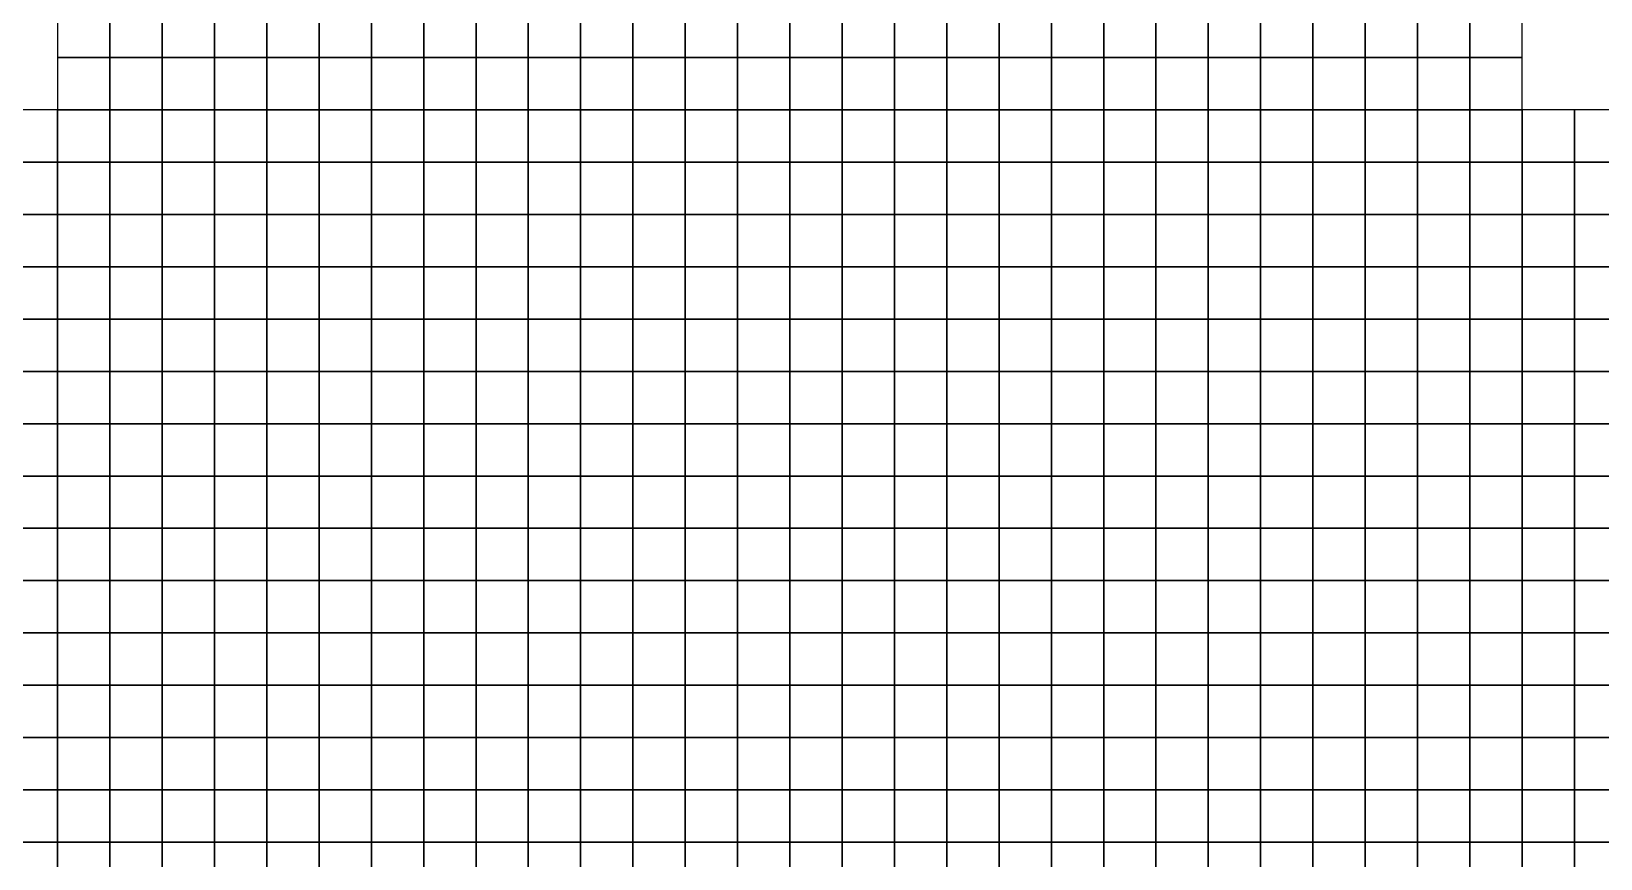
# Model space of a CAD drawing. Extents: x -2.8 to 74.5, y -0.2 to 18.4.
# Drawn here: x 42.57 to 48.57, y 2.94 to 6.1 of the extents above; entities that cross this region are included whole.
import ezdxf

# ---------------------------------------------------------------- set-up
doc = ezdxf.new("R2010")
doc.units = 0
doc.header["$MEASUREMENT"] = 0
doc.layers.add('layer_elements', color=7, linetype='Continuous')

msp = doc.modelspace()

# ---------------------------------------------------------------- linework, layer by layer
at = {"layer": 'layer_elements', "color": 171, "true_color": 0x8080ff}
for points in [[(42.67, 6), (42.87, 6, 0), (42.87, 6.2, 0), (42.67, 6.2)], [(42.87, 6, 0), (43.07, 6), (43.07, 6.2), (42.87, 6.2, 0)], [(43.07, 6), (43.27, 6), (43.27, 6.2), (43.07, 6.2)], [(43.27, 6), (43.47, 6), (43.47, 6.2), (43.27, 6.2)], [(43.47, 6), (43.67, 6), (43.67, 6.2), (43.47, 6.2)], [(43.67, 6), (43.87, 6), (43.87, 6.2), (43.67, 6.2)], [(43.87, 6), (44.07, 6), (44.07, 6.2), (43.87, 6.2)], [(44.07, 6), (44.27, 6), (44.27, 6.2), (44.07, 6.2)], [(44.27, 6), (44.47, 6), (44.47, 6.2), (44.27, 6.2)], [(44.47, 6), (44.67, 6), (44.67, 6.2), (44.47, 6.2)], [(44.67, 6), (44.87, 6), (44.87, 6.2), (44.67, 6.2)], [(44.87, 6), (45.07, 6), (45.07, 6.2), (44.87, 6.2)], [(45.07, 6), (45.27, 6), (45.27, 6.2), (45.07, 6.2)], [(45.27, 6), (45.47, 6), (45.47, 6.2), (45.27, 6.2)], [(45.47, 6), (45.67, 6), (45.67, 6.2), (45.47, 6.2)], [(45.67, 6), (45.87, 6), (45.87, 6.2), (45.67, 6.2)], [(45.87, 6), (46.07, 6), (46.07, 6.2), (45.87, 6.2)], [(46.07, 6), (46.27, 6), (46.27, 6.2), (46.07, 6.2)], [(46.27, 6), (46.47, 6), (46.47, 6.2), (46.27, 6.2)], [(46.47, 6), (46.67, 6), (46.67, 6.2), (46.47, 6.2)], [(46.67, 6), (46.87, 6), (46.87, 6.2), (46.67, 6.2)], [(46.87, 6), (47.07, 6), (47.07, 6.2), (46.87, 6.2)], [(47.07, 6), (47.27, 6), (47.27, 6.2), (47.07, 6.2)], [(47.27, 6), (47.47, 6), (47.47, 6.2), (47.27, 6.2)], [(42.67, 5.8), (42.87, 5.8, 0), (42.87, 6, 0), (42.67, 6)], [(42.87, 5.8, 0), (43.07, 5.8), (43.07, 6), (42.87, 6, 0)], [(43.07, 5.8), (43.27, 5.8), (43.27, 6), (43.07, 6)], [(43.27, 5.8), (43.47, 5.8), (43.47, 6), (43.27, 6)], [(43.47, 5.8), (43.67, 5.8), (43.67, 6), (43.47, 6)], [(43.67, 5.8), (43.87, 5.8), (43.87, 6), (43.67, 6)], [(43.87, 5.8), (44.07, 5.8), (44.07, 6), (43.87, 6)], [(44.07, 5.8), (44.27, 5.8), (44.27, 6), (44.07, 6)], [(44.27, 5.8), (44.47, 5.8), (44.47, 6), (44.27, 6)], [(44.47, 5.8), (44.67, 5.8), (44.67, 6), (44.47, 6)], [(44.67, 5.8), (44.87, 5.8), (44.87, 6), (44.67, 6)], [(44.87, 5.8), (45.07, 5.8), (45.07, 6), (44.87, 6)], [(45.07, 5.8), (45.27, 5.8), (45.27, 6), (45.07, 6)], [(45.27, 5.8), (45.47, 5.8), (45.47, 6), (45.27, 6)], [(45.47, 5.8), (45.67, 5.8), (45.67, 6), (45.47, 6)], [(45.67, 5.8), (45.87, 5.8), (45.87, 6), (45.67, 6)], [(45.87, 5.8), (46.07, 5.8), (46.07, 6), (45.87, 6)], [(46.07, 5.8), (46.27, 5.8), (46.27, 6), (46.07, 6)], [(46.27, 5.8), (46.47, 5.8), (46.47, 6), (46.27, 6)], [(46.47, 5.8), (46.67, 5.8), (46.67, 6), (46.47, 6)], [(46.67, 5.8), (46.87, 5.8), (46.87, 6), (46.67, 6)], [(46.87, 5.8), (47.07, 5.8), (47.07, 6), (46.87, 6)], [(47.07, 5.8), (47.27, 5.8), (47.27, 6), (47.07, 6)], [(47.27, 5.8), (47.47, 5.8), (47.47, 6), (47.27, 6)], [(43.07, 5.6), (43.27, 5.6), (43.27, 5.8), (43.07, 5.8)], [(43.27, 5.6), (43.47, 5.6), (43.47, 5.8), (43.27, 5.8)], [(43.47, 5.6), (43.67, 5.6), (43.67, 5.8), (43.47, 5.8)], [(43.67, 5.6), (43.87, 5.6), (43.87, 5.8), (43.67, 5.8)], [(43.87, 5.6), (44.07, 5.6), (44.07, 5.8), (43.87, 5.8)], [(44.07, 5.6), (44.27, 5.6), (44.27, 5.8), (44.07, 5.8)], [(44.27, 5.6), (44.47, 5.6), (44.47, 5.8), (44.27, 5.8)], [(44.47, 5.6), (44.67, 5.6), (44.67, 5.8), (44.47, 5.8)], [(44.67, 5.6), (44.87, 5.6), (44.87, 5.8), (44.67, 5.8)], [(44.87, 5.6), (45.07, 5.6), (45.07, 5.8), (44.87, 5.8)], [(45.07, 5.6), (45.27, 5.6), (45.27, 5.8), (45.07, 5.8)], [(45.27, 5.6), (45.47, 5.6), (45.47, 5.8), (45.27, 5.8)], [(45.47, 5.6), (45.67, 5.6), (45.67, 5.8), (45.47, 5.8)], [(45.67, 5.6), (45.87, 5.6), (45.87, 5.8), (45.67, 5.8)], [(45.87, 5.6), (46.07, 5.6), (46.07, 5.8), (45.87, 5.8)], [(46.07, 5.6), (46.27, 5.6), (46.27, 5.8), (46.07, 5.8)], [(46.27, 5.6), (46.47, 5.6), (46.47, 5.8), (46.27, 5.8)], [(46.47, 5.6), (46.67, 5.6), (46.67, 5.8), (46.47, 5.8)], [(46.67, 5.6), (46.87, 5.6), (46.87, 5.8), (46.67, 5.8)], [(46.87, 5.6), (47.07, 5.6), (47.07, 5.8), (46.87, 5.8)], [(47.07, 5.6), (47.27, 5.6), (47.27, 5.8), (47.07, 5.8)], [(47.27, 5.6), (47.47, 5.6), (47.47, 5.8), (47.27, 5.8)], [(47.47, 5.6), (47.67, 5.6), (47.67, 5.8), (47.47, 5.8)], [(42.47, 5.4), (42.67, 5.4), (42.67, 5.6), (42.47, 5.6)], [(43.07, 5.4), (43.27, 5.4), (43.27, 5.6), (43.07, 5.6)], [(43.27, 5.4), (43.47, 5.4), (43.47, 5.6), (43.27, 5.6)], [(43.47, 5.4), (43.67, 5.4), (43.67, 5.6), (43.47, 5.6)], [(43.67, 5.4), (43.87, 5.4), (43.87, 5.6), (43.67, 5.6)], [(43.87, 5.4), (44.07, 5.4), (44.07, 5.6), (43.87, 5.6)], [(44.07, 5.4), (44.27, 5.4), (44.27, 5.6), (44.07, 5.6)], [(44.27, 5.4), (44.47, 5.4), (44.47, 5.6), (44.27, 5.6)], [(44.47, 5.4), (44.67, 5.4), (44.67, 5.6), (44.47, 5.6)], [(44.67, 5.4), (44.87, 5.4), (44.87, 5.6), (44.67, 5.6)], [(44.87, 5.4), (45.07, 5.4), (45.07, 5.6), (44.87, 5.6)], [(45.07, 5.4), (45.27, 5.4), (45.27, 5.6), (45.07, 5.6)], [(45.27, 5.4), (45.47, 5.4), (45.47, 5.6), (45.27, 5.6)], [(45.47, 5.4), (45.67, 5.4), (45.67, 5.6), (45.47, 5.6)], [(45.67, 5.4), (45.87, 5.4), (45.87, 5.6), (45.67, 5.6)], [(45.87, 5.4), (46.07, 5.4), (46.07, 5.6), (45.87, 5.6)], [(46.07, 5.4), (46.27, 5.4), (46.27, 5.6), (46.07, 5.6)], [(46.27, 5.4), (46.47, 5.4), (46.47, 5.6), (46.27, 5.6)], [(46.47, 5.4), (46.67, 5.4), (46.67, 5.6), (46.47, 5.6)], [(46.67, 5.4), (46.87, 5.4), (46.87, 5.6), (46.67, 5.6)], [(46.87, 5.4), (47.07, 5.4), (47.07, 5.6), (46.87, 5.6)], [(47.07, 5.4), (47.27, 5.4), (47.27, 5.6), (47.07, 5.6)], [(47.27, 5.4), (47.47, 5.4), (47.47, 5.6), (47.27, 5.6)], [(47.47, 5.4), (47.67, 5.4), (47.67, 5.6), (47.47, 5.6)], [(48.27, 5.4), (48.47, 5.4), (48.47, 5.6), (48.27, 5.6, 0)], [(48.47, 5.4), (48.67, 5.4), (48.67, 5.6), (48.47, 5.6)], [(42.47, 5.2), (42.67, 5.2), (42.67, 5.4), (42.47, 5.4)], [(43.27, 5.2), (43.47, 5.2), (43.47, 5.4), (43.27, 5.4)], [(43.47, 5.2), (43.67, 5.2), (43.67, 5.4), (43.47, 5.4)], [(43.67, 5.2), (43.87, 5.2), (43.87, 5.4), (43.67, 5.4)], [(43.87, 5.2), (44.07, 5.2), (44.07, 5.4), (43.87, 5.4)], [(44.07, 5.2), (44.27, 5.2), (44.27, 5.4), (44.07, 5.4)], [(44.27, 5.2), (44.47, 5.2), (44.47, 5.4), (44.27, 5.4)], [(44.47, 5.2), (44.67, 5.2), (44.67, 5.4), (44.47, 5.4)], [(44.67, 5.2), (44.87, 5.2), (44.87, 5.4), (44.67, 5.4)], [(44.87, 5.2), (45.07, 5.2), (45.07, 5.4), (44.87, 5.4)], [(45.07, 5.2), (45.27, 5.2), (45.27, 5.4), (45.07, 5.4)], [(45.27, 5.2), (45.47, 5.2), (45.47, 5.4), (45.27, 5.4)], [(45.47, 5.2), (45.67, 5.2), (45.67, 5.4), (45.47, 5.4)], [(45.67, 5.2), (45.87, 5.2), (45.87, 5.4), (45.67, 5.4)], [(45.87, 5.2), (46.07, 5.2), (46.07, 5.4), (45.87, 5.4)], [(46.07, 5.2), (46.27, 5.2), (46.27, 5.4), (46.07, 5.4)], [(46.27, 5.2), (46.47, 5.2), (46.47, 5.4), (46.27, 5.4)], [(46.47, 5.2), (46.67, 5.2), (46.67, 5.4), (46.47, 5.4)], [(46.67, 5.2), (46.87, 5.2), (46.87, 5.4), (46.67, 5.4)], [(46.87, 5.2), (47.07, 5.2), (47.07, 5.4), (46.87, 5.4)], [(47.07, 5.2), (47.27, 5.2), (47.27, 5.4), (47.07, 5.4)], [(47.27, 5.2), (47.47, 5.2), (47.47, 5.4), (47.27, 5.4)], [(42.47, 5), (42.67, 5), (42.67, 5.2), (42.47, 5.2)], [(42.67, 5), (42.87, 5), (42.87, 5.2), (42.67, 5.2)], [(42.87, 5), (43.07, 5), (43.07, 5.2), (42.87, 5.2)], [(43.07, 5), (43.27, 5), (43.27, 5.2), (43.07, 5.2)], [(43.27, 5), (43.47, 5), (43.47, 5.2), (43.27, 5.2)], [(43.47, 5), (43.67, 5), (43.67, 5.2), (43.47, 5.2)], [(43.67, 5), (43.87, 5), (43.87, 5.2), (43.67, 5.2)], [(43.87, 5), (44.07, 5), (44.07, 5.2), (43.87, 5.2)], [(44.07, 5), (44.27, 5), (44.27, 5.2), (44.07, 5.2)], [(44.27, 5), (44.47, 5), (44.47, 5.2), (44.27, 5.2)], [(44.47, 5), (44.67, 5), (44.67, 5.2), (44.47, 5.2)], [(44.67, 5), (44.87, 5), (44.87, 5.2), (44.67, 5.2)], [(44.87, 5), (45.07, 5), (45.07, 5.2), (44.87, 5.2)], [(45.07, 5), (45.27, 5), (45.27, 5.2), (45.07, 5.2)], [(45.27, 5), (45.47, 5), (45.47, 5.2), (45.27, 5.2)], [(45.47, 5), (45.67, 5), (45.67, 5.2), (45.47, 5.2)], [(45.67, 5), (45.87, 5), (45.87, 5.2), (45.67, 5.2)], [(45.87, 5), (46.07, 5), (46.07, 5.2), (45.87, 5.2)], [(46.07, 5), (46.27, 5), (46.27, 5.2), (46.07, 5.2)], [(46.27, 5), (46.47, 5), (46.47, 5.2), (46.27, 5.2)], [(46.47, 5), (46.67, 5), (46.67, 5.2), (46.47, 5.2)], [(46.67, 5), (46.87, 5), (46.87, 5.2), (46.67, 5.2)], [(46.87, 5), (47.07, 5), (47.07, 5.2), (46.87, 5.2)], [(47.07, 5), (47.27, 5), (47.27, 5.2), (47.07, 5.2)], [(47.27, 5), (47.47, 5), (47.47, 5.2), (47.27, 5.2)], [(42.47, 4.8), (42.67, 4.8), (42.67, 5), (42.47, 5)], [(42.67, 4.8), (42.87, 4.8), (42.87, 5), (42.67, 5)], [(42.87, 4.8), (43.07, 4.8), (43.07, 5), (42.87, 5)], [(43.07, 4.8), (43.27, 4.8), (43.27, 5), (43.07, 5)], [(43.27, 4.8), (43.47, 4.8), (43.47, 5), (43.27, 5)], [(43.47, 4.8), (43.67, 4.8), (43.67, 5), (43.47, 5)], [(43.67, 4.8), (43.87, 4.8), (43.87, 5), (43.67, 5)], [(43.87, 4.8), (44.07, 4.8), (44.07, 5), (43.87, 5)], [(44.07, 4.8), (44.27, 4.8), (44.27, 5), (44.07, 5)], [(44.27, 4.8), (44.47, 4.8), (44.47, 5), (44.27, 5)], [(44.47, 4.8), (44.67, 4.8), (44.67, 5), (44.47, 5)], [(44.67, 4.8), (44.87, 4.8), (44.87, 5), (44.67, 5)], [(44.87, 4.8), (45.07, 4.8), (45.07, 5), (44.87, 5)], [(45.07, 4.8), (45.27, 4.8), (45.27, 5), (45.07, 5)], [(45.27, 4.8), (45.47, 4.8), (45.47, 5), (45.27, 5)], [(45.47, 4.8), (45.67, 4.8), (45.67, 5), (45.47, 5)], [(45.67, 4.8), (45.87, 4.8), (45.87, 5), (45.67, 5)], [(45.87, 4.8), (46.07, 4.8), (46.07, 5), (45.87, 5)], [(46.07, 4.8), (46.27, 4.8), (46.27, 5), (46.07, 5)], [(46.27, 4.8), (46.47, 4.8), (46.47, 5), (46.27, 5)], [(46.47, 4.8), (46.67, 4.8), (46.67, 5), (46.47, 5)], [(46.67, 4.8), (46.87, 4.8), (46.87, 5), (46.67, 5)], [(46.87, 4.8), (47.07, 4.8), (47.07, 5), (46.87, 5)], [(47.07, 4.8), (47.27, 4.8), (47.27, 5), (47.07, 5)], [(47.27, 4.8), (47.47, 4.8), (47.47, 5), (47.27, 5)], [(47.47, 4.8), (47.67, 4.8), (47.67, 5), (47.47, 5)], [(42.47, 4.6), (42.67, 4.6), (42.67, 4.8), (42.47, 4.8)], [(42.67, 4.6), (42.87, 4.6), (42.87, 4.8), (42.67, 4.8)], [(42.87, 4.6), (43.07, 4.6), (43.07, 4.8), (42.87, 4.8)], [(43.07, 4.6), (43.27, 4.6), (43.27, 4.8), (43.07, 4.8)], [(43.27, 4.6), (43.47, 4.6), (43.47, 4.8), (43.27, 4.8)], [(43.47, 4.6), (43.67, 4.6), (43.67, 4.8), (43.47, 4.8)], [(43.67, 4.6), (43.87, 4.6), (43.87, 4.8), (43.67, 4.8)], [(43.87, 4.6), (44.07, 4.6), (44.07, 4.8), (43.87, 4.8)], [(44.07, 4.6), (44.27, 4.6), (44.27, 4.8), (44.07, 4.8)], [(44.27, 4.6), (44.47, 4.6), (44.47, 4.8), (44.27, 4.8)], [(44.47, 4.6), (44.67, 4.6), (44.67, 4.8), (44.47, 4.8)], [(44.67, 4.6), (44.87, 4.6), (44.87, 4.8), (44.67, 4.8)], [(44.87, 4.6), (45.07, 4.6), (45.07, 4.8), (44.87, 4.8)], [(45.07, 4.6), (45.27, 4.6), (45.27, 4.8), (45.07, 4.8)], [(45.27, 4.6), (45.47, 4.6), (45.47, 4.8), (45.27, 4.8)], [(45.47, 4.6), (45.67, 4.6), (45.67, 4.8), (45.47, 4.8)], [(45.67, 4.6), (45.87, 4.6), (45.87, 4.8), (45.67, 4.8)], [(45.87, 4.6), (46.07, 4.6), (46.07, 4.8), (45.87, 4.8)], [(46.07, 4.6), (46.27, 4.6), (46.27, 4.8), (46.07, 4.8)], [(46.27, 4.6), (46.47, 4.6), (46.47, 4.8), (46.27, 4.8)], [(46.47, 4.6), (46.67, 4.6), (46.67, 4.8), (46.47, 4.8)], [(46.67, 4.6), (46.87, 4.6), (46.87, 4.8), (46.67, 4.8)], [(46.87, 4.6), (47.07, 4.6), (47.07, 4.8), (46.87, 4.8)], [(47.07, 4.6), (47.27, 4.6), (47.27, 4.8), (47.07, 4.8)], [(47.27, 4.6), (47.47, 4.6), (47.47, 4.8), (47.27, 4.8)], [(47.47, 4.6), (47.67, 4.6), (47.67, 4.8), (47.47, 4.8)], [(47.67, 4.6), (47.87, 4.6), (47.87, 4.8), (47.67, 4.8)], [(47.87, 4.6), (48.07, 4.6), (48.07, 4.8), (47.87, 4.8)], [(48.07, 4.6), (48.27, 4.6), (48.27, 4.8), (48.07, 4.8)], [(48.27, 4.6), (48.47, 4.6), (48.47, 4.8), (48.27, 4.8)], [(48.47, 4.6), (48.67, 4.6), (48.67, 4.8), (48.47, 4.8)], [(42.47, 4.4), (42.67, 4.4), (42.67, 4.6), (42.47, 4.6)], [(42.67, 4.4), (42.87, 4.4), (42.87, 4.6), (42.67, 4.6)], [(42.87, 4.4), (43.07, 4.4), (43.07, 4.6), (42.87, 4.6)], [(43.07, 4.4), (43.27, 4.4), (43.27, 4.6), (43.07, 4.6)], [(43.27, 4.4), (43.47, 4.4), (43.47, 4.6), (43.27, 4.6)], [(43.47, 4.4), (43.67, 4.4), (43.67, 4.6), (43.47, 4.6)], [(43.67, 4.4), (43.87, 4.4), (43.87, 4.6), (43.67, 4.6)], [(43.87, 4.4), (44.07, 4.4), (44.07, 4.6), (43.87, 4.6)], [(44.07, 4.4), (44.27, 4.4), (44.27, 4.6), (44.07, 4.6)], [(44.27, 4.4), (44.47, 4.4), (44.47, 4.6), (44.27, 4.6)], [(44.47, 4.4), (44.67, 4.4), (44.67, 4.6), (44.47, 4.6)], [(44.67, 4.4), (44.87, 4.4), (44.87, 4.6), (44.67, 4.6)], [(44.87, 4.4), (45.07, 4.4), (45.07, 4.6), (44.87, 4.6)], [(45.07, 4.4), (45.27, 4.4), (45.27, 4.6), (45.07, 4.6)], [(45.27, 4.4), (45.47, 4.4), (45.47, 4.6), (45.27, 4.6)], [(45.47, 4.4), (45.67, 4.4), (45.67, 4.6), (45.47, 4.6)], [(45.67, 4.4), (45.87, 4.4), (45.87, 4.6), (45.67, 4.6)], [(45.87, 4.4), (46.07, 4.4), (46.07, 4.6), (45.87, 4.6)], [(46.07, 4.4), (46.27, 4.4), (46.27, 4.6), (46.07, 4.6)], [(46.27, 4.4), (46.47, 4.4), (46.47, 4.6), (46.27, 4.6)], [(46.47, 4.4), (46.67, 4.4), (46.67, 4.6), (46.47, 4.6)], [(46.67, 4.4), (46.87, 4.4), (46.87, 4.6), (46.67, 4.6)], [(46.87, 4.4), (47.07, 4.4), (47.07, 4.6), (46.87, 4.6)], [(47.07, 4.4), (47.27, 4.4), (47.27, 4.6), (47.07, 4.6)], [(47.27, 4.4), (47.47, 4.4), (47.47, 4.6), (47.27, 4.6)], [(47.47, 4.4), (47.67, 4.4), (47.67, 4.6), (47.47, 4.6)], [(47.67, 4.4), (47.87, 4.4), (47.87, 4.6), (47.67, 4.6)], [(47.87, 4.4), (48.07, 4.4), (48.07, 4.6), (47.87, 4.6)], [(48.07, 4.4), (48.27, 4.4), (48.27, 4.6), (48.07, 4.6)], [(48.27, 4.4), (48.47, 4.4), (48.47, 4.6), (48.27, 4.6)], [(48.47, 4.4), (48.67, 4.4), (48.67, 4.6), (48.47, 4.6)], [(42.47, 4.2), (42.67, 4.2), (42.67, 4.4), (42.47, 4.4)], [(42.67, 4.2), (42.87, 4.2), (42.87, 4.4), (42.67, 4.4)], [(42.87, 4.2), (43.07, 4.2), (43.07, 4.4), (42.87, 4.4)], [(43.07, 4.2), (43.27, 4.2), (43.27, 4.4), (43.07, 4.4)], [(43.27, 4.2), (43.47, 4.2), (43.47, 4.4), (43.27, 4.4)], [(43.47, 4.2), (43.67, 4.2), (43.67, 4.4), (43.47, 4.4)], [(43.67, 4.2), (43.87, 4.2), (43.87, 4.4), (43.67, 4.4)], [(43.87, 4.2), (44.07, 4.2), (44.07, 4.4), (43.87, 4.4)], [(44.07, 4.2), (44.27, 4.2), (44.27, 4.4), (44.07, 4.4)], [(44.27, 4.2), (44.47, 4.2), (44.47, 4.4), (44.27, 4.4)], [(44.47, 4.2), (44.67, 4.2), (44.67, 4.4), (44.47, 4.4)], [(44.67, 4.2), (44.87, 4.2), (44.87, 4.4), (44.67, 4.4)], [(44.87, 4.2), (45.07, 4.2), (45.07, 4.4), (44.87, 4.4)], [(45.07, 4.2), (45.27, 4.2), (45.27, 4.4), (45.07, 4.4)], [(45.27, 4.2), (45.47, 4.2), (45.47, 4.4), (45.27, 4.4)], [(45.47, 4.2), (45.67, 4.2), (45.67, 4.4), (45.47, 4.4)], [(45.67, 4.2), (45.87, 4.2), (45.87, 4.4), (45.67, 4.4)], [(45.87, 4.2), (46.07, 4.2), (46.07, 4.4), (45.87, 4.4)], [(46.07, 4.2), (46.27, 4.2), (46.27, 4.4), (46.07, 4.4)], [(46.27, 4.2), (46.47, 4.2), (46.47, 4.4), (46.27, 4.4)], [(46.47, 4.2), (46.67, 4.2), (46.67, 4.4), (46.47, 4.4)], [(46.67, 4.2), (46.87, 4.2), (46.87, 4.4), (46.67, 4.4)], [(46.87, 4.2), (47.07, 4.2), (47.07, 4.4), (46.87, 4.4)], [(47.07, 4.2), (47.27, 4.2), (47.27, 4.4), (47.07, 4.4)], [(47.27, 4.2), (47.47, 4.2), (47.47, 4.4), (47.27, 4.4)], [(47.47, 4.2), (47.67, 4.2), (47.67, 4.4), (47.47, 4.4)], [(47.67, 4.2), (47.87, 4.2), (47.87, 4.4), (47.67, 4.4)], [(47.87, 4.2), (48.07, 4.2), (48.07, 4.4), (47.87, 4.4)], [(48.07, 4.2), (48.27, 4.2), (48.27, 4.4), (48.07, 4.4)], [(48.27, 4.2), (48.47, 4.2), (48.47, 4.4), (48.27, 4.4)], [(48.47, 4.2), (48.67, 4.2), (48.67, 4.4), (48.47, 4.4)], [(42.47, 4), (42.67, 4), (42.67, 4.2), (42.47, 4.2)], [(42.67, 4), (42.87, 4), (42.87, 4.2), (42.67, 4.2)], [(42.87, 4), (43.07, 4), (43.07, 4.2), (42.87, 4.2)], [(43.07, 4), (43.27, 4), (43.27, 4.2), (43.07, 4.2)], [(43.27, 4), (43.47, 4), (43.47, 4.2), (43.27, 4.2)], [(43.47, 4), (43.67, 4), (43.67, 4.2), (43.47, 4.2)], [(43.67, 4), (43.87, 4), (43.87, 4.2), (43.67, 4.2)], [(43.87, 4), (44.07, 4), (44.07, 4.2), (43.87, 4.2)], [(44.07, 4), (44.27, 4), (44.27, 4.2), (44.07, 4.2)], [(44.27, 4), (44.47, 4), (44.47, 4.2), (44.27, 4.2)], [(44.47, 4), (44.67, 4), (44.67, 4.2), (44.47, 4.2)], [(44.67, 4), (44.87, 4), (44.87, 4.2), (44.67, 4.2)], [(44.87, 4), (45.07, 4), (45.07, 4.2), (44.87, 4.2)], [(45.07, 4), (45.27, 4), (45.27, 4.2), (45.07, 4.2)], [(45.27, 4), (45.47, 4), (45.47, 4.2), (45.27, 4.2)], [(45.47, 4), (45.67, 4), (45.67, 4.2), (45.47, 4.2)], [(45.67, 4), (45.87, 4), (45.87, 4.2), (45.67, 4.2)], [(45.87, 4), (46.07, 4), (46.07, 4.2), (45.87, 4.2)], [(46.07, 4), (46.27, 4), (46.27, 4.2), (46.07, 4.2)], [(46.27, 4), (46.47, 4), (46.47, 4.2), (46.27, 4.2)], [(46.47, 4), (46.67, 4), (46.67, 4.2), (46.47, 4.2)], [(46.67, 4), (46.87, 4), (46.87, 4.2), (46.67, 4.2)], [(46.87, 4), (47.07, 4), (47.07, 4.2), (46.87, 4.2)], [(47.07, 4), (47.27, 4), (47.27, 4.2), (47.07, 4.2)], [(47.27, 4), (47.47, 4), (47.47, 4.2), (47.27, 4.2)], [(47.47, 4), (47.67, 4), (47.67, 4.2), (47.47, 4.2)], [(47.67, 4), (47.87, 4), (47.87, 4.2), (47.67, 4.2)], [(47.87, 4), (48.07, 4), (48.07, 4.2), (47.87, 4.2)], [(48.07, 4), (48.27, 4), (48.27, 4.2), (48.07, 4.2)], [(48.27, 4), (48.47, 4), (48.47, 4.2), (48.27, 4.2)], [(48.47, 4), (48.67, 4), (48.67, 4.2), (48.47, 4.2)], [(42.47, 3.8), (42.67, 3.8), (42.67, 4), (42.47, 4)], [(42.67, 3.8), (42.87, 3.8), (42.87, 4), (42.67, 4)], [(42.87, 3.8), (43.07, 3.8), (43.07, 4), (42.87, 4)], [(43.07, 3.8), (43.27, 3.8), (43.27, 4), (43.07, 4)], [(43.27, 3.8), (43.47, 3.8), (43.47, 4), (43.27, 4)], [(43.47, 3.8), (43.67, 3.8), (43.67, 4), (43.47, 4)], [(43.67, 3.8), (43.87, 3.8), (43.87, 4), (43.67, 4)], [(43.87, 3.8), (44.07, 3.8), (44.07, 4), (43.87, 4)], [(44.07, 3.8), (44.27, 3.8), (44.27, 4), (44.07, 4)], [(44.27, 3.8), (44.47, 3.8), (44.47, 4), (44.27, 4)], [(44.47, 3.8), (44.67, 3.8), (44.67, 4), (44.47, 4)], [(44.67, 3.8), (44.87, 3.8), (44.87, 4), (44.67, 4)], [(44.87, 3.8), (45.07, 3.8), (45.07, 4), (44.87, 4)], [(45.07, 3.8), (45.27, 3.8), (45.27, 4), (45.07, 4)], [(45.27, 3.8), (45.47, 3.8), (45.47, 4), (45.27, 4)], [(45.47, 3.8), (45.67, 3.8), (45.67, 4), (45.47, 4)], [(45.67, 3.8), (45.87, 3.8), (45.87, 4), (45.67, 4)], [(45.87, 3.8), (46.07, 3.8), (46.07, 4), (45.87, 4)], [(46.07, 3.8), (46.27, 3.8), (46.27, 4), (46.07, 4)], [(46.27, 3.8), (46.47, 3.8), (46.47, 4), (46.27, 4)], [(46.47, 3.8), (46.67, 3.8), (46.67, 4), (46.47, 4)], [(46.67, 3.8), (46.87, 3.8), (46.87, 4), (46.67, 4)], [(46.87, 3.8), (47.07, 3.8), (47.07, 4), (46.87, 4)], [(47.07, 3.8), (47.27, 3.8), (47.27, 4), (47.07, 4)], [(47.27, 3.8), (47.47, 3.8), (47.47, 4), (47.27, 4)], [(47.47, 3.8), (47.67, 3.8), (47.67, 4), (47.47, 4)], [(47.67, 3.8), (47.87, 3.8), (47.87, 4), (47.67, 4)], [(47.87, 3.8), (48.07, 3.8), (48.07, 4), (47.87, 4)], [(48.07, 3.8), (48.27, 3.8), (48.27, 4), (48.07, 4)], [(48.27, 3.8), (48.47, 3.8), (48.47, 4), (48.27, 4)], [(48.47, 3.8), (48.67, 3.8), (48.67, 4), (48.47, 4)], [(42.47, 3.6), (42.67, 3.6), (42.67, 3.8), (42.47, 3.8)], [(42.67, 3.6), (42.87, 3.6), (42.87, 3.8), (42.67, 3.8)], [(42.87, 3.6), (43.07, 3.6), (43.07, 3.8), (42.87, 3.8)], [(43.07, 3.6), (43.27, 3.6), (43.27, 3.8), (43.07, 3.8)], [(43.27, 3.6), (43.47, 3.6), (43.47, 3.8), (43.27, 3.8)], [(43.47, 3.6), (43.67, 3.6), (43.67, 3.8), (43.47, 3.8)], [(43.67, 3.6), (43.87, 3.6), (43.87, 3.8), (43.67, 3.8)], [(43.87, 3.6), (44.07, 3.6), (44.07, 3.8), (43.87, 3.8)], [(44.07, 3.6), (44.27, 3.6), (44.27, 3.8), (44.07, 3.8)], [(44.27, 3.6), (44.47, 3.6), (44.47, 3.8), (44.27, 3.8)], [(44.47, 3.6), (44.67, 3.6), (44.67, 3.8), (44.47, 3.8)], [(44.67, 3.6), (44.87, 3.6), (44.87, 3.8), (44.67, 3.8)], [(44.87, 3.6), (45.07, 3.6), (45.07, 3.8), (44.87, 3.8)], [(45.07, 3.6), (45.27, 3.6), (45.27, 3.8), (45.07, 3.8)], [(45.27, 3.6), (45.47, 3.6), (45.47, 3.8), (45.27, 3.8)], [(45.47, 3.6), (45.67, 3.6), (45.67, 3.8), (45.47, 3.8)], [(45.67, 3.6), (45.87, 3.6), (45.87, 3.8), (45.67, 3.8)], [(45.87, 3.6), (46.07, 3.6), (46.07, 3.8), (45.87, 3.8)], [(46.07, 3.6), (46.27, 3.6), (46.27, 3.8), (46.07, 3.8)], [(46.27, 3.6), (46.47, 3.6), (46.47, 3.8), (46.27, 3.8)], [(46.47, 3.6), (46.67, 3.6), (46.67, 3.8), (46.47, 3.8)], [(46.67, 3.6), (46.87, 3.6), (46.87, 3.8), (46.67, 3.8)], [(46.87, 3.6), (47.07, 3.6), (47.07, 3.8), (46.87, 3.8)], [(47.07, 3.6), (47.27, 3.6), (47.27, 3.8), (47.07, 3.8)], [(47.27, 3.6), (47.47, 3.6), (47.47, 3.8), (47.27, 3.8)], [(47.47, 3.6), (47.67, 3.6), (47.67, 3.8), (47.47, 3.8)], [(47.67, 3.6), (47.87, 3.6), (47.87, 3.8), (47.67, 3.8)], [(47.87, 3.6), (48.07, 3.6), (48.07, 3.8), (47.87, 3.8)], [(48.07, 3.6), (48.27, 3.6), (48.27, 3.8), (48.07, 3.8)], [(48.27, 3.6), (48.47, 3.6), (48.47, 3.8), (48.27, 3.8)], [(48.47, 3.6), (48.67, 3.6), (48.67, 3.8), (48.47, 3.8)], [(42.47, 3.4), (42.67, 3.4), (42.67, 3.6), (42.47, 3.6)], [(42.67, 3.4), (42.87, 3.4), (42.87, 3.6), (42.67, 3.6)], [(42.87, 3.4), (43.07, 3.4), (43.07, 3.6), (42.87, 3.6)], [(43.07, 3.4), (43.27, 3.4), (43.27, 3.6), (43.07, 3.6)], [(43.27, 3.4), (43.47, 3.4), (43.47, 3.6), (43.27, 3.6)], [(43.47, 3.4), (43.67, 3.4), (43.67, 3.6), (43.47, 3.6)], [(43.67, 3.4), (43.87, 3.4), (43.87, 3.6), (43.67, 3.6)], [(43.87, 3.4), (44.07, 3.4), (44.07, 3.6), (43.87, 3.6)], [(44.07, 3.4), (44.27, 3.4), (44.27, 3.6), (44.07, 3.6)], [(44.27, 3.4), (44.47, 3.4), (44.47, 3.6), (44.27, 3.6)], [(44.47, 3.4), (44.67, 3.4), (44.67, 3.6), (44.47, 3.6)], [(44.67, 3.4), (44.87, 3.4), (44.87, 3.6), (44.67, 3.6)], [(44.87, 3.4), (45.07, 3.4), (45.07, 3.6), (44.87, 3.6)], [(45.07, 3.4), (45.27, 3.4), (45.27, 3.6), (45.07, 3.6)], [(45.27, 3.4), (45.47, 3.4), (45.47, 3.6), (45.27, 3.6)], [(45.47, 3.4), (45.67, 3.4), (45.67, 3.6), (45.47, 3.6)], [(45.67, 3.4), (45.87, 3.4), (45.87, 3.6), (45.67, 3.6)], [(45.87, 3.4), (46.07, 3.4), (46.07, 3.6), (45.87, 3.6)], [(46.07, 3.4), (46.27, 3.4), (46.27, 3.6), (46.07, 3.6)], [(46.27, 3.4), (46.47, 3.4), (46.47, 3.6), (46.27, 3.6)], [(46.47, 3.4), (46.67, 3.4), (46.67, 3.6), (46.47, 3.6)], [(46.67, 3.4), (46.87, 3.4), (46.87, 3.6), (46.67, 3.6)], [(46.87, 3.4), (47.07, 3.4), (47.07, 3.6), (46.87, 3.6)], [(47.07, 3.4), (47.27, 3.4), (47.27, 3.6), (47.07, 3.6)], [(47.27, 3.4), (47.47, 3.4), (47.47, 3.6), (47.27, 3.6)], [(47.47, 3.4), (47.67, 3.4), (47.67, 3.6), (47.47, 3.6)], [(47.67, 3.4), (47.87, 3.4), (47.87, 3.6), (47.67, 3.6)], [(47.87, 3.4), (48.07, 3.4), (48.07, 3.6), (47.87, 3.6)], [(48.07, 3.4), (48.27, 3.4), (48.27, 3.6), (48.07, 3.6)], [(48.27, 3.4), (48.47, 3.4), (48.47, 3.6), (48.27, 3.6)], [(48.47, 3.4), (48.67, 3.4), (48.67, 3.6), (48.47, 3.6)], [(42.47, 3.2), (42.67, 3.2), (42.67, 3.4), (42.47, 3.4)], [(42.67, 3.2), (42.87, 3.2), (42.87, 3.4), (42.67, 3.4)], [(42.87, 3.2), (43.07, 3.2), (43.07, 3.4), (42.87, 3.4)], [(43.07, 3.2), (43.27, 3.2), (43.27, 3.4), (43.07, 3.4)], [(43.27, 3.2), (43.47, 3.2), (43.47, 3.4), (43.27, 3.4)], [(43.47, 3.2), (43.67, 3.2), (43.67, 3.4), (43.47, 3.4)], [(43.67, 3.2), (43.87, 3.2), (43.87, 3.4), (43.67, 3.4)], [(43.87, 3.2), (44.07, 3.2), (44.07, 3.4), (43.87, 3.4)], [(44.07, 3.2), (44.27, 3.2), (44.27, 3.4), (44.07, 3.4)], [(44.27, 3.2), (44.47, 3.2), (44.47, 3.4), (44.27, 3.4)], [(44.47, 3.2), (44.67, 3.2), (44.67, 3.4), (44.47, 3.4)], [(44.67, 3.2), (44.87, 3.2), (44.87, 3.4), (44.67, 3.4)], [(44.87, 3.2), (45.07, 3.2), (45.07, 3.4), (44.87, 3.4)], [(45.07, 3.2), (45.27, 3.2), (45.27, 3.4), (45.07, 3.4)], [(45.27, 3.2), (45.47, 3.2), (45.47, 3.4), (45.27, 3.4)], [(45.47, 3.2), (45.67, 3.2), (45.67, 3.4), (45.47, 3.4)], [(45.67, 3.2), (45.87, 3.2), (45.87, 3.4), (45.67, 3.4)], [(45.87, 3.2), (46.07, 3.2), (46.07, 3.4), (45.87, 3.4)], [(46.07, 3.2), (46.27, 3.2), (46.27, 3.4), (46.07, 3.4)], [(46.27, 3.2), (46.47, 3.2), (46.47, 3.4), (46.27, 3.4)], [(46.47, 3.2), (46.67, 3.2), (46.67, 3.4), (46.47, 3.4)], [(46.67, 3.2), (46.87, 3.2), (46.87, 3.4), (46.67, 3.4)], [(46.87, 3.2), (47.07, 3.2), (47.07, 3.4), (46.87, 3.4)], [(47.07, 3.2), (47.27, 3.2), (47.27, 3.4), (47.07, 3.4)], [(47.27, 3.2), (47.47, 3.2), (47.47, 3.4), (47.27, 3.4)], [(47.47, 3.2), (47.67, 3.2), (47.67, 3.4), (47.47, 3.4)], [(47.67, 3.2), (47.87, 3.2), (47.87, 3.4), (47.67, 3.4)], [(47.87, 3.2), (48.07, 3.2), (48.07, 3.4), (47.87, 3.4)], [(48.07, 3.2), (48.27, 3.2), (48.27, 3.4), (48.07, 3.4)], [(48.27, 3.2), (48.47, 3.2), (48.47, 3.4), (48.27, 3.4)], [(48.47, 3.2), (48.67, 3.2), (48.67, 3.4), (48.47, 3.4)], [(42.47, 3), (42.67, 3), (42.67, 3.2), (42.47, 3.2)], [(42.67, 3), (42.87, 3), (42.87, 3.2), (42.67, 3.2)], [(42.87, 3), (43.07, 3), (43.07, 3.2), (42.87, 3.2)], [(43.07, 3), (43.27, 3), (43.27, 3.2), (43.07, 3.2)], [(43.27, 3), (43.47, 3), (43.47, 3.2), (43.27, 3.2)], [(43.47, 3), (43.67, 3), (43.67, 3.2), (43.47, 3.2)], [(43.67, 3), (43.87, 3), (43.87, 3.2), (43.67, 3.2)], [(43.87, 3), (44.07, 3), (44.07, 3.2), (43.87, 3.2)], [(44.07, 3), (44.27, 3), (44.27, 3.2), (44.07, 3.2)], [(44.27, 3), (44.47, 3), (44.47, 3.2), (44.27, 3.2)], [(44.47, 3), (44.67, 3), (44.67, 3.2), (44.47, 3.2)], [(44.67, 3), (44.87, 3), (44.87, 3.2), (44.67, 3.2)], [(44.87, 3), (45.07, 3), (45.07, 3.2), (44.87, 3.2)], [(45.07, 3), (45.27, 3), (45.27, 3.2), (45.07, 3.2)], [(45.27, 3), (45.47, 3), (45.47, 3.2), (45.27, 3.2)], [(45.47, 3), (45.67, 3), (45.67, 3.2), (45.47, 3.2)], [(45.67, 3), (45.87, 3), (45.87, 3.2), (45.67, 3.2)], [(45.87, 3), (46.07, 3), (46.07, 3.2), (45.87, 3.2)], [(46.07, 3), (46.27, 3), (46.27, 3.2), (46.07, 3.2)], [(46.27, 3), (46.47, 3), (46.47, 3.2), (46.27, 3.2)], [(46.47, 3), (46.67, 3), (46.67, 3.2), (46.47, 3.2)], [(46.67, 3), (46.87, 3), (46.87, 3.2), (46.67, 3.2)], [(46.87, 3), (47.07, 3), (47.07, 3.2), (46.87, 3.2)], [(47.07, 3), (47.27, 3), (47.27, 3.2), (47.07, 3.2)], [(47.27, 3), (47.47, 3), (47.47, 3.2), (47.27, 3.2)], [(47.47, 3), (47.67, 3), (47.67, 3.2), (47.47, 3.2)], [(47.67, 3), (47.87, 3), (47.87, 3.2), (47.67, 3.2)], [(47.87, 3), (48.07, 3), (48.07, 3.2), (47.87, 3.2)], [(48.07, 3), (48.27, 3), (48.27, 3.2), (48.07, 3.2)], [(48.27, 3), (48.47, 3), (48.47, 3.2), (48.27, 3.2)], [(48.47, 3), (48.67, 3), (48.67, 3.2), (48.47, 3.2)], [(42.47, 2.8), (42.67, 2.8), (42.67, 3), (42.47, 3)], [(42.67, 2.8), (42.87, 2.8), (42.87, 3), (42.67, 3)], [(42.87, 2.8), (43.07, 2.8), (43.07, 3), (42.87, 3)], [(43.07, 2.8), (43.27, 2.8), (43.27, 3), (43.07, 3)], [(43.27, 2.8), (43.47, 2.8), (43.47, 3), (43.27, 3)], [(43.47, 2.8), (43.67, 2.8), (43.67, 3), (43.47, 3)], [(43.67, 2.8), (43.87, 2.8), (43.87, 3), (43.67, 3)], [(43.87, 2.8), (44.07, 2.8), (44.07, 3), (43.87, 3)], [(44.07, 2.8), (44.27, 2.8), (44.27, 3), (44.07, 3)], [(44.27, 2.8), (44.47, 2.8), (44.47, 3), (44.27, 3)], [(44.47, 2.8), (44.67, 2.8), (44.67, 3), (44.47, 3)], [(44.67, 2.8), (44.87, 2.8), (44.87, 3), (44.67, 3)], [(44.87, 2.8), (45.07, 2.8), (45.07, 3), (44.87, 3)], [(45.07, 2.8), (45.27, 2.8), (45.27, 3), (45.07, 3)], [(45.27, 2.8), (45.47, 2.8), (45.47, 3), (45.27, 3)], [(45.47, 2.8), (45.67, 2.8), (45.67, 3), (45.47, 3)], [(45.67, 2.8), (45.87, 2.8), (45.87, 3), (45.67, 3)], [(45.87, 2.8), (46.07, 2.8), (46.07, 3), (45.87, 3)], [(46.07, 2.8), (46.27, 2.8), (46.27, 3), (46.07, 3)], [(46.27, 2.8), (46.47, 2.8), (46.47, 3), (46.27, 3)], [(46.47, 2.8), (46.67, 2.8), (46.67, 3), (46.47, 3)], [(46.67, 2.8), (46.87, 2.8), (46.87, 3), (46.67, 3)], [(46.87, 2.8), (47.07, 2.8), (47.07, 3), (46.87, 3)], [(47.07, 2.8), (47.27, 2.8), (47.27, 3), (47.07, 3)], [(47.27, 2.8), (47.47, 2.8), (47.47, 3), (47.27, 3)], [(47.47, 2.8), (47.67, 2.8), (47.67, 3), (47.47, 3)], [(47.67, 2.8), (47.87, 2.8), (47.87, 3), (47.67, 3)], [(47.87, 2.8), (48.07, 2.8), (48.07, 3), (47.87, 3)], [(48.07, 2.8), (48.27, 2.8), (48.27, 3), (48.07, 3)], [(48.27, 2.8), (48.47, 2.8), (48.47, 3), (48.27, 3)], [(48.47, 2.8), (48.67, 2.8), (48.67, 3), (48.47, 3)]]:
    msp.add_3dface(points, dxfattribs=at)
at = {"layer": 'layer_elements', "color": 51, "true_color": 0xffff73}
for points in [[(47.47, 6), (47.67, 6), (47.67, 6.2), (47.47, 6.2)], [(47.67, 6), (47.87, 6), (47.87, 6.2), (47.67, 6.2)], [(47.87, 6), (48.07, 6, 0), (48.07, 6.2, 0), (47.87, 6.2)], [(48.07, 6, 0), (48.27, 6), (48.27, 6.2), (48.07, 6.2, 0)], [(47.47, 5.8), (47.67, 5.8), (47.67, 6), (47.47, 6)], [(47.67, 5.8), (47.87, 5.8), (47.87, 6), (47.67, 6)], [(47.87, 5.8), (48.07, 5.8, 0), (48.07, 6, 0), (47.87, 6)], [(48.07, 5.8, 0), (48.27, 5.8), (48.27, 6), (48.07, 6, 0)], [(42.47, 5.6), (42.67, 5.6), (42.67, 5.8), (42.47, 5.8)], [(42.67, 5.6), (42.87, 5.6, 0), (42.87, 5.8, 0), (42.67, 5.8)], [(42.87, 5.6, 0), (43.07, 5.6), (43.07, 5.8), (42.87, 5.8, 0)], [(47.67, 5.6), (47.87, 5.6), (47.87, 5.8), (47.67, 5.8)], [(48.27, 5.6, 0), (48.47, 5.6), (48.47, 5.8), (48.27, 5.8)], [(48.47, 5.6), (48.67, 5.6), (48.67, 5.8), (48.47, 5.8)], [(42.67, 5.4), (42.87, 5.4), (42.87, 5.6, 0), (42.67, 5.6)], [(42.87, 5.4), (43.07, 5.4), (43.07, 5.6), (42.87, 5.6, 0)], [(47.67, 5.4), (47.87, 5.4), (47.87, 5.6), (47.67, 5.6)], [(42.67, 5.2), (42.87, 5.2), (42.87, 5.4), (42.67, 5.4)], [(42.87, 5.2), (43.07, 5.2), (43.07, 5.4), (42.87, 5.4)], [(43.07, 5.2), (43.27, 5.2), (43.27, 5.4), (43.07, 5.4)], [(47.47, 5.2), (47.67, 5.2), (47.67, 5.4), (47.47, 5.4)], [(47.67, 5.2), (47.87, 5.2), (47.87, 5.4), (47.67, 5.4)], [(47.87, 5.2), (48.07, 5.2), (48.07, 5.4), (47.87, 5.4)], [(48.27, 5.2), (48.47, 5.2), (48.47, 5.4), (48.27, 5.4)], [(48.47, 5.2), (48.67, 5.2), (48.67, 5.4), (48.47, 5.4)], [(47.47, 5), (47.67, 5), (47.67, 5.2), (47.47, 5.2)], [(47.67, 5), (47.87, 5), (47.87, 5.2), (47.67, 5.2)], [(47.87, 5), (48.07, 5), (48.07, 5.2), (47.87, 5.2)], [(48.07, 5), (48.27, 5), (48.27, 5.2), (48.07, 5.2)], [(48.27, 5), (48.47, 5), (48.47, 5.2), (48.27, 5.2)], [(48.47, 5), (48.67, 5), (48.67, 5.2), (48.47, 5.2)], [(47.67, 4.8), (47.87, 4.8), (47.87, 5), (47.67, 5)], [(47.87, 4.8), (48.07, 4.8), (48.07, 5), (47.87, 5)], [(48.07, 4.8), (48.27, 4.8), (48.27, 5), (48.07, 5)], [(48.27, 4.8), (48.47, 4.8), (48.47, 5), (48.27, 5)], [(48.47, 4.8), (48.67, 4.8), (48.67, 5), (48.47, 5)]]:
    msp.add_3dface(points, dxfattribs=at)
at = {"layer": 'layer_elements', "color": 40, "true_color": 0xffdc37}
for points in [[(47.87, 5.6), (48.07, 5.6), (48.07, 5.8, 0), (47.87, 5.8)], [(48.07, 5.6), (48.27, 5.6, 0), (48.27, 5.8), (48.07, 5.8, 0)], [(47.87, 5.4), (48.07, 5.4), (48.07, 5.6), (47.87, 5.6)], [(48.07, 5.4), (48.27, 5.4), (48.27, 5.6, 0), (48.07, 5.6)], [(48.07, 5.2), (48.27, 5.2), (48.27, 5.4), (48.07, 5.4)]]:
    msp.add_3dface(points, dxfattribs=at)

doc.saveas('drawing.dxf')
